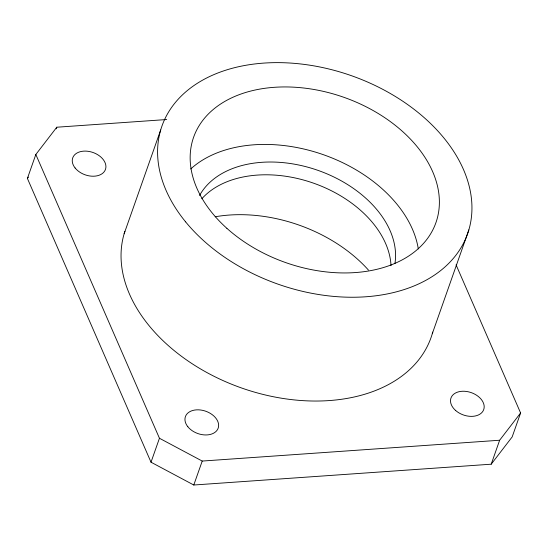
<?xml version="1.0" encoding="UTF-8"?>
<svg xmlns="http://www.w3.org/2000/svg" width="548" height="548" viewBox="0 0 548 548"><rect width="100%" height="100%" fill="white"/><g stroke="black" fill="none" stroke-linecap="round" stroke-linejoin="round"><path stroke-width="0.82" d="M456.059 264.821L520.6 412.98L512.168 436.927L491.207 464.197L193.786 485.014L151.015 462.204L27.4 178.443L35.832 154.488L56.793 127.218L166.729 119.526M56.232 128.814L56.793 127.218M124.143 233.756L160.694 129.965M151.015 462.204L159.447 438.256L35.832 154.488M193.786 485.014L202.226 461.06L499.639 440.243L520.6 412.98M432.29 333.705L468.841 229.913M491.207 464.197L499.639 440.243M27.4 178.443L28.421 177.107M159.447 438.256L202.226 461.06M215.193 216.768A128.472 87.618 19.4 0 1 368.462 270.089M432.735 332.109A162.03 110.504 19.4 0 1 246.545 389.676A162.03 110.504 19.4 0 1 124.882 231.386M199.561 195.492A104.161 71.041 19.4 0 1 317.71 170.277A104.161 71.041 19.4 0 1 394.909 263.663M201.835 198.753A104.161 71.041 19.4 0 1 313.84 183.272A104.161 71.041 19.4 0 1 391.012 265.691M190.731 168.955A128.472 87.618 19.4 0 1 323.505 154.742A128.472 87.618 19.4 0 1 418.295 248.915M187.813 426.707A17.358 11.837 19.4 0 0 216.919 430.454A17.358 11.837 19.4 0 0 200.65 410.007A17.358 11.837 19.4 0 0 187.813 426.707M75.11 167.976A17.358 11.837 19.4 0 0 104.209 171.723A17.358 11.837 19.4 0 0 87.94 151.282A17.358 11.837 19.4 0 0 75.11 167.976M455.696 410.541A17.358 11.837 19.4 0 0 483.706 409.623A17.358 11.837 19.4 0 0 462.642 391.245A17.358 11.837 19.4 0 0 455.696 410.541M226.872 228.317A128.472 87.618 19.4 0 0 435.222 224.55A128.472 87.618 19.4 0 0 282.206 86.961A128.472 87.618 19.4 0 0 226.872 228.317M185.614 221.865A162.03 110.504 19.4 0 0 456.922 253.861A162.03 110.504 19.4 0 0 301.77 64.095A162.03 110.504 19.4 0 0 185.614 221.865"/></g></svg>
